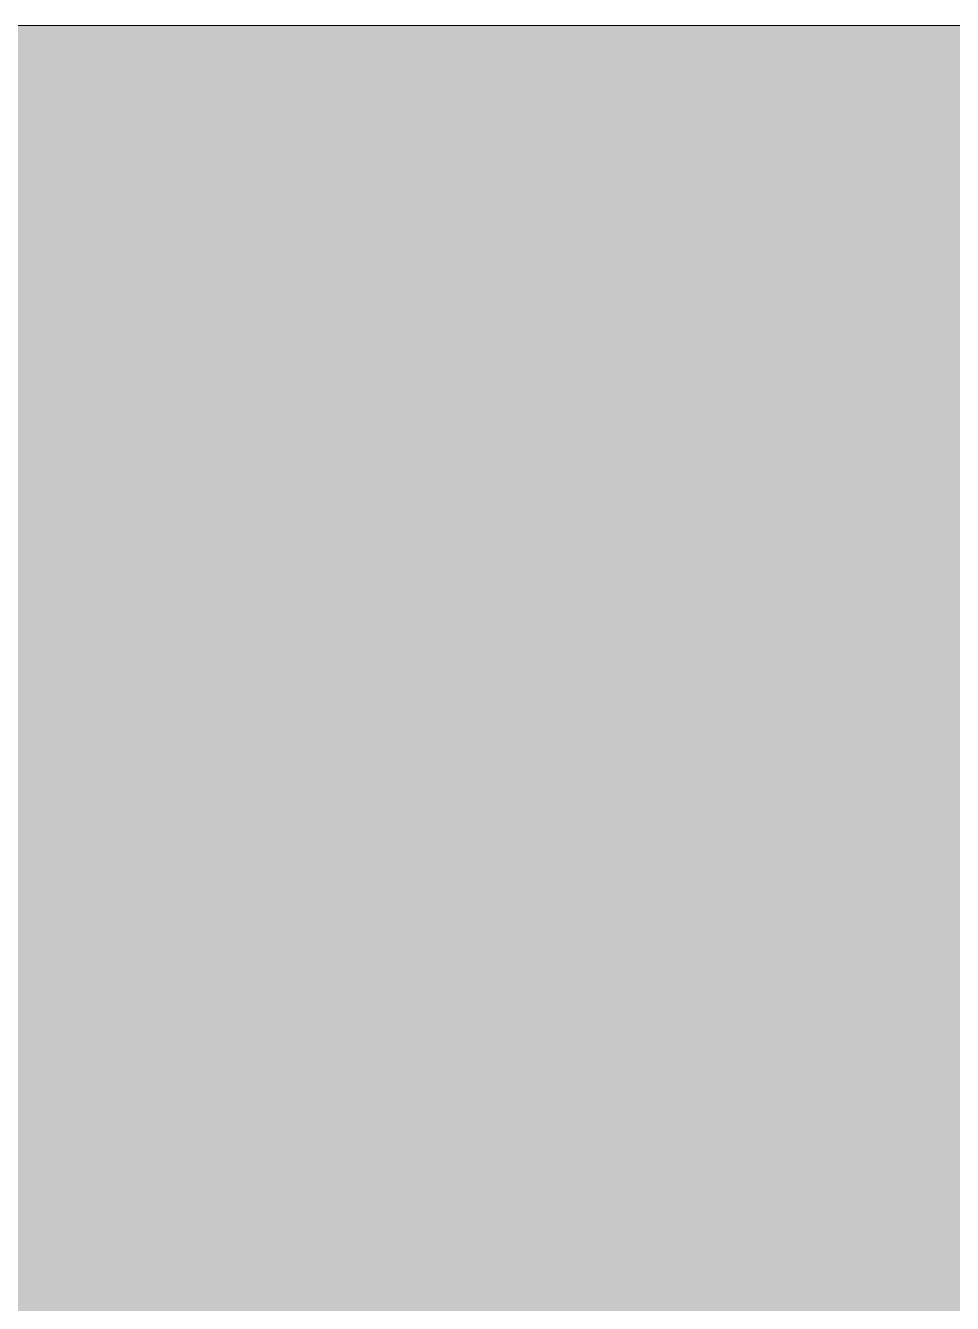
# Model space of a CAD drawing. Header units: inches. Extents: x 224 to 2249, y -2447 to -36.
# Drawn here: x 1227.70815 to 1227.71484, y -1856.90808 to -1856.89886 of the extents above; entities that cross this region are included whole.
import ezdxf

# ---------------------------------------------------------------- set-up
doc = ezdxf.new("R2010")
doc.units = ezdxf.units.IN
doc.header["$MEASUREMENT"] = 0
doc.layers.add('A-GLAZ-CURT', color=52, linetype='Continuous', lineweight=13)
doc.layers.add('A-GLAZ-CWMG', color=51, linetype='Continuous', lineweight=13)

# ---------------------------------------------------------------- blocks, each defined once
blk = doc.blocks.new('System Panel - Glazed 2-5022936-Level 4 CONSTRUCTION')
at = {"layer": 'A-GLAZ-CURT', "lineweight": 9}
blk.add_hatch(color=7, dxfattribs=at).paths.add_polyline_path([(-25.6291199, 1.4904217), (-25.6291199, 0.25), (25.6291199, 0.25), (25.6291199, 2.25), (-25.6291199, 2.25)], flags=0)
at = {"layer": 'A-GLAZ-CURT', "color": 8, "lineweight": 20}
blk.add_line((25.6291199, 0.25), (25.6291199, 2.25), dxfattribs=at)
blk = doc.blocks.new('Rectangular Mullion - 2_5_ x 5_ rectangular-5019916-Level 4 CONSTRUCTION')
at = {"layer": 'A-GLAZ-CWMG', "color": 8, "lineweight": 20}
blk.add_line((-2.5, -2.75), (-2.5, 2.75), dxfattribs=at)

msp = doc.modelspace()

# ---------------------------------------------------------------- block references
at = {"layer": 'A-GLAZ-CURT', "lineweight": 9, "rotation": 89.99999999999872}
msp.add_blockref('System Panel - Glazed 2-5022936-Level 4 CONSTRUCTION', (1229.9524447, -1882.5279794), dxfattribs=at)
at = {"layer": 'A-GLAZ-CWMG', "lineweight": 9, "extrusion": (0, 0, -1), "rotation": 90.00000000000131}
msp.add_blockref('Rectangular Mullion - 2_5_ x 5_ rectangular-5019916-Level 4 CONSTRUCTION', (-1229.9524447, -1854.3988595), dxfattribs=at)

doc.saveas('drawing.dxf')
